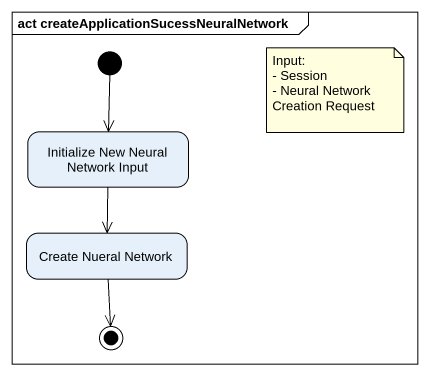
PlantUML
@startuml
mainframe act createApplicationSucessNeuralNetwork
hide empty description
state "Initialize New Neural Network Input" as Initialize_New_Neural
state "Create Nueral Network" as Create_Nueral_Network
[*] --> Initialize_New_Neural
Initialize_New_Neural --> Create_Nueral_Network
Create_Nueral_Network --> [*]
note as N1
  Input:
  - Session
  - Neural Network Creation Request
end note
@enduml
